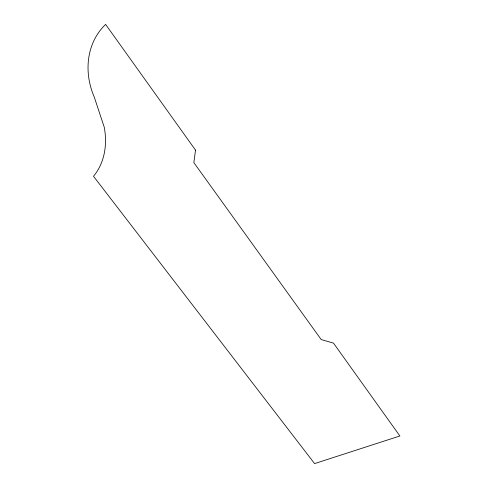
<?xml version="1.0" encoding="UTF-8"?>
<svg xmlns="http://www.w3.org/2000/svg" width="488" height="488" viewBox="0 0 488 488"><rect width="100%" height="100%" fill="white"/><g stroke="black" fill="none" stroke-linecap="round" stroke-linejoin="round"><path stroke-width="0.73" d="M195.523 150.145L193.84 162.608L321.202 339.563L333.493 343.119L399.892 435.985L314.577 463.6L93.507 176.278A75.78 59.231 50.2 0 0 104.292 127.356L94.288 97.149A70.15 60.652 54.4 0 1 105.615 24.4L195.523 150.145"/></g></svg>
